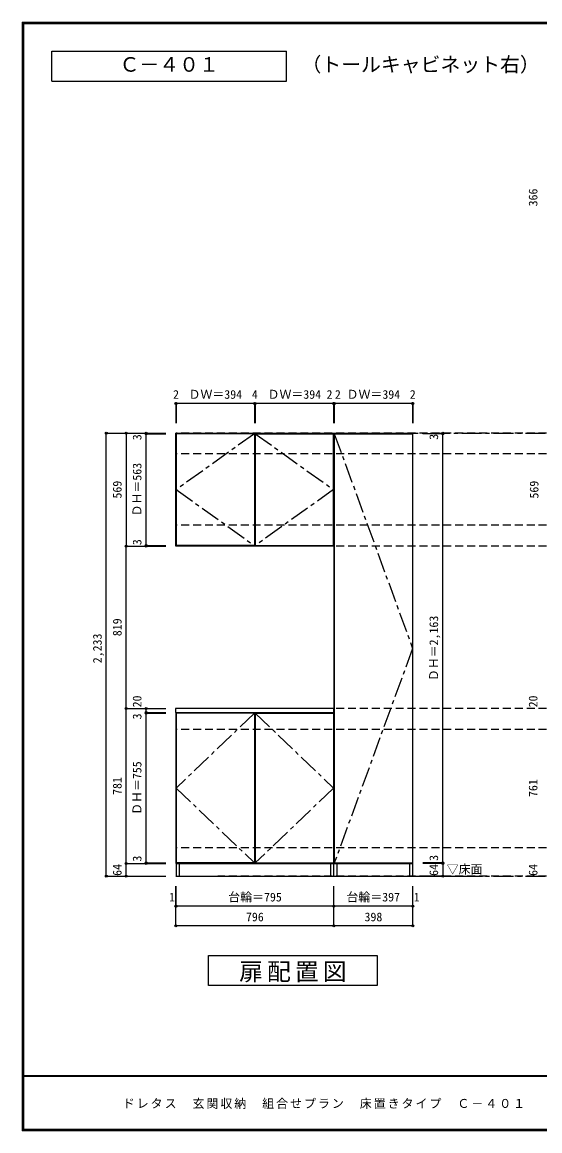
# Model space of a CAD drawing. Units: millimetres at full size, sheet at 1:20. Extents: x -3893 to 3907, y -2871 to 2783.
# Drawn here: x -3893 to -1287, y -2803 to 2783 of the extents above; entities that cross this region are included whole.
import ezdxf
from ezdxf.enums import TextEntityAlignment as Align

# ---------------------------------------------------------------- set-up
doc = ezdxf.new("R2010")
doc.units = ezdxf.units.MM
doc.header["$LTSCALE"] = 20
doc.header["$PDMODE"] = 32
doc.header["$PDSIZE"] = 10
doc.linetypes.add('CHAIN1', pattern=[8, 5, -1, 1, -1])
doc.linetypes.add('DASHED2', pattern=[3, 2, -1])
for name, color, linetype in [('0-1_本体', 2, 'Continuous'), ('0-2_扉', 2, 'Continuous'), ('0-3_扉仕上', 7, 'CHAIN1'), ('0-4_棚', 3, 'Continuous'), ('0-9_', 7, 'Continuous'), ('0-A_文字', 7, 'Continuous'), ('0-B_寸法', 7, 'Continuous'), ('F-1_枠', 6, 'Continuous'), ('F-A_文字', 7, 'Continuous')]:
    doc.layers.add(name, color=color, linetype=linetype)
doc.styles.add('ＭＳ ゴシック', font='')
doc.styles.get('ＭＳ ゴシック').set_extended_font_data('MS Gothic')

msp = doc.modelspace()

# ---------------------------------------------------------------- linework, layer by layer
at = {"layer": '0-1_本体', "color": 7}
for p, q in [((-3119.7, 712.33), (-2323.7, 712.33)), ((-2323.7, 712.33), (-2323.7, -1456.67)), ((-2323.7, 712.33), (-1925.7, 712.33)), ((-1925.7, -1456.67), (-1925.7, 712.33)), ((-3119.7, -695.67), (-3119.7, -1456.67)), ((-3119.7, -1456.67), (-2323.7, -1456.67)), ((-2323.7, -1456.67), (-1925.7, -1456.67))]:
    msp.add_line(p, q, dxfattribs=at)
msp.add_lwpolyline([(-2323.7, 143.33), (-3119.7, 143.33), (-3119.7, 712.33)], dxfattribs=at)
at = {"layer": '0-2_扉', "color": 3}
for p, q in [((-2723.7, 709.33), (-3117.7, 709.33)), ((-3117.7, 709.33), (-3117.7, 146.33)), ((-2723.7, 709.33), (-2723.7, 146.33)), ((-2719.7, 709.33), (-2719.7, 146.33)), ((-2719.7, 709.33), (-2325.7, 709.33)), ((-2325.7, 146.33), (-2325.7, 709.33)), ((-2321.7, 709.33), (-1927.7, 709.33)), ((-2321.7, 709.33), (-2321.7, -1453.67)), ((-1927.7, 709.33), (-1927.7, -1453.67)), ((-2723.7, 146.33), (-3117.7, 146.33)), ((-2719.7, 146.33), (-2325.7, 146.33)), ((-3117.7, -698.67), (-3117.7, -1453.67)), ((-2723.7, -698.67), (-3117.7, -698.67)), ((-2723.7, -698.67), (-2723.7, -1453.67)), ((-2719.7, -698.67), (-2719.7, -1453.67)), ((-2719.7, -698.67), (-2325.7, -698.67)), ((-2325.7, -698.67), (-2325.7, -1453.67)), ((-2723.7, -1453.67), (-3117.7, -1453.67)), ((-2719.7, -1453.67), (-2325.7, -1453.67)), ((-2321.7, -1453.67), (-1927.7, -1453.67))]:
    msp.add_line(p, q, dxfattribs=at)
at = {"layer": '0-3_扉仕上', "linetype": 'Continuous'}
msp.add_line((-3119.7, -1520.67), (-1575.7, -1520.67), dxfattribs=at)
at = {"layer": '0-3_扉仕上'}
for points in [[(-2723.7, 709.33), (-3117.7, 427.83), (-2723.7, 146.33)], [(-2719.7, 709.33), (-2325.7, 427.83), (-2719.7, 146.33)], [(-2321.7, 709.33), (-1927.7, -372.17), (-2321.7, -1453.67)], [(-2723.7, -698.67), (-3117.7, -1076.17), (-2723.7, -1453.67)], [(-2719.7, -698.67), (-2325.7, -1076.17), (-2719.7, -1453.67)]]:
    msp.add_lwpolyline(points, dxfattribs=at)
at = {"layer": '0-4_棚'}
for p, q in [((-3121.7, -675.67), (-3121.7, -695.67)), ((-3121.7, -695.67), (-2323.7, -695.67))]:
    msp.add_line(p, q, dxfattribs=at)
msp.add_lwpolyline([(-2323.7, -695.67), (-2323.7, -675.67), (-3121.7, -675.67)], dxfattribs=at)
at = {"layer": '0-9_'}
for p, q in [((-2323.7, -1456.67), (-3118.7, -1456.67)), ((-3118.7, -1456.67), (-3118.7, -1520.67)), ((-3103.7, -1456.67), (-3103.7, -1520.67)), ((-2338.7, -1520.67), (-2338.7, -1456.67)), ((-2323.7, -1520.67), (-2323.7, -1456.67)), ((-1926.7, -1456.67), (-2323.7, -1456.67)), ((-2308.7, -1456.67), (-2308.7, -1520.67)), ((-1941.7, -1520.67), (-1941.7, -1456.67)), ((-1926.7, -1520.67), (-1926.7, -1456.67)), ((-3118.7, -1520.67), (-2323.7, -1520.67)), ((-2323.7, -1520.67), (-1926.7, -1520.67))]:
    msp.add_line(p, q, dxfattribs=at)
at = {"layer": '0-A_文字', "linetype": 'CHAIN1'}
for p, q in [((-3119.7, 712.33), (3067.4, 712.33)), ((-3119.7, -1520.67), (3067.4, -1520.67))]:
    msp.add_line(p, q, dxfattribs=at)
at = {"layer": '0-A_文字'}
for p, q in [((-2955.93, -2070.67), (-2955.93, -1920.67)), ((-2955.93, -1920.67), (-2105.93, -1920.67)), ((-2105.93, -1920.67), (-2105.93, -2070.67)), ((-2105.93, -2070.67), (-2955.93, -2070.67))]:
    msp.add_line(p, q, dxfattribs=at)
for points in [[(-3743.33, 2486.67), (-3743.33, 2636.67), (-2563.11, 2636.67)], [(-3743.33, 2486.67), (-2563.11, 2486.67), (-2563.11, 2636.67)]]:
    msp.add_lwpolyline(points, dxfattribs=at)
at = {"layer": '0-B_寸法', "color": 4}
for p, q in [((-3117.7, 862.33), (-3119.7, 862.33)), ((-3119.7, 862.33), (-3119.7, 762.33)), ((-2723.7, 862.33), (-3117.7, 862.33)), ((-3117.7, 862.33), (-3117.7, 762.33)), ((-2719.7, 862.33), (-2723.7, 862.33)), ((-2723.7, 862.33), (-2723.7, 762.33)), ((-2325.7, 862.33), (-2719.7, 862.33)), ((-2719.7, 862.33), (-2719.7, 762.33)), ((-2323.7, 862.33), (-2325.7, 862.33)), ((-2325.7, 862.33), (-2325.7, 762.33)), ((-2323.7, 862.33), (-2323.7, 762.33)), ((-2321.7, 862.33), (-2323.7, 862.33)), ((-2321.7, 862.33), (-2321.7, 762.33)), ((-1927.7, 862.33), (-2321.7, 862.33)), ((-1927.7, 862.33), (-1927.7, 762.33)), ((-1925.7, 862.33), (-1927.7, 862.33)), ((-1925.7, 862.33), (-1925.7, 762.33)), ((-3469.7, 712.33), (-3369.7, 712.33)), ((-3469.7, -1520.67), (-3469.7, 712.33)), ((-3369.7, 712.33), (-3169.7, 712.33)), ((-3369.7, 712.33), (-3369.7, 143.33)), ((-3269.7, 709.33), (-3269.7, 712.33)), ((-3269.7, 146.33), (-3269.7, 709.33)), ((-3269.7, 709.33), (-3169.7, 709.33)), ((-1775.7, 709.33), (-1875.7, 709.33)), ((-1775.7, 709.33), (-1775.7, 712.33)), ((-1775.7, -1453.67), (-1775.7, 709.33)), ((-3369.7, 143.33), (-3169.7, 143.33)), ((-3369.7, 143.33), (-3169.7, 143.33)), ((-3369.7, -675.67), (-3369.7, 143.33)), ((-3269.7, 143.33), (-3269.7, 146.33)), ((-3269.7, 146.33), (-3169.7, 146.33)), ((-3369.7, -1456.67), (-3369.7, -675.67)), ((-3369.7, -675.67), (-3169.7, -675.67)), ((-3269.7, -695.67), (-3269.7, -675.67)), ((-3269.7, -695.67), (-3169.7, -695.67)), ((-3269.7, -695.67), (-3169.7, -695.67)), ((-3269.7, -698.67), (-3169.7, -698.67)), ((-3369.7, -1456.67), (-3169.7, -1456.67)), ((-3369.7, -1520.67), (-3369.7, -1456.67)), ((-3369.7, -1456.67), (-3169.7, -1456.67)), ((-3269.7, -1453.67), (-3169.7, -1453.67)), ((-3269.7, -1456.67), (-3269.7, -1453.67)), ((-3269.7, -1456.67), (-3169.7, -1456.67)), ((-1775.7, -1453.67), (-1875.7, -1453.67)), ((-1775.7, -1456.67), (-1875.7, -1456.67)), ((-1775.7, -1456.67), (-1875.7, -1456.67)), ((-1775.7, -1456.67), (-1775.7, -1453.67)), ((-1775.7, -1456.67), (-1775.7, -1520.67)), ((-3469.7, -1520.67), (-3369.7, -1520.67)), ((-3369.7, -1520.67), (-3169.7, -1520.67)), ((-1775.7, -1520.67), (-1875.7, -1520.67)), ((-3119.7, -1670.67), (-3119.7, -1570.67)), ((-3118.7, -1670.67), (-3118.7, -1570.67)), ((-2323.7, -1670.67), (-2323.7, -1570.67)), ((-1926.7, -1670.67), (-1926.7, -1570.67)), ((-1925.7, -1670.67), (-1925.7, -1570.67)), ((-3119.7, -1770.67), (-3119.7, -1670.67)), ((-3118.7, -1670.67), (-3119.7, -1670.67)), ((-2323.7, -1670.67), (-3118.7, -1670.67)), ((-2323.7, -1770.67), (-2323.7, -1670.67)), ((-1926.7, -1670.67), (-2323.7, -1670.67)), ((-1925.7, -1670.67), (-1926.7, -1670.67)), ((-1925.7, -1770.67), (-1925.7, -1670.67)), ((-2323.7, -1770.67), (-3119.7, -1770.67)), ((-1925.7, -1770.67), (-2323.7, -1770.67))]:
    msp.add_line(p, q, dxfattribs=at)
at = {"layer": '0-B_寸法', "color": 4, "linetype": 'DASHED2'}
for p, q in [((3067.4, 712.33), (-3119.7, 712.33)), ((3067.4, 607.33), (-3119.7, 607.33)), ((3067.4, 248.33), (-3119.7, 248.33)), ((3067.4, 143.33), (-3119.7, 143.33)), ((3067.4, -675.67), (-3119.7, -675.67)), ((3067.4, -780.67), (-3119.7, -780.67)), ((3067.4, -1377.67), (-3119.7, -1377.67)), ((3067.4, -1520.67), (-2908.48, -1520.67))]:
    msp.add_line(p, q, dxfattribs=at)
at = {"layer": '0-B_寸法', "color": 4}
msp.add_lwpolyline([(-3269.7, -1453.67), (-3269.7, -698.67), (-3269.7, -695.67)], dxfattribs=at)
at = {"layer": '0-B_寸法'}
for p in [(-3119.7, 862.33), (-3117.7, 862.33), (-2723.7, 862.33), (-2719.7, 862.33), (-2325.7, 862.33), (-2323.7, 862.33), (-2321.7, 862.33), (-1927.7, 862.33), (-1925.7, 862.33), (-3469.7, 712.33), (-3369.7, 712.33), (-3269.7, 712.33), (-3269.7, 709.33), (-1775.7, 712.33), (-1775.7, 709.33), (-3369.7, 143.33), (-3369.7, 143.33), (-3269.7, 146.33), (-3269.7, 143.33), (-3369.7, -675.67), (-3269.7, -675.67), (-3269.7, -695.67), (-3269.7, -695.67), (-3269.7, -698.67), (-3369.7, -1456.67), (-3369.7, -1456.67), (-3269.7, -1453.67), (-3269.7, -1456.67), (-1775.7, -1453.67), (-1775.7, -1456.67), (-1775.7, -1456.67), (-3469.7, -1520.67), (-3369.7, -1520.67), (-1775.7, -1520.67), (-3119.7, -1670.67), (-3118.7, -1670.67), (-2323.7, -1670.67), (-1926.7, -1670.67), (-1925.7, -1670.67), (-3119.7, -1770.67), (-2323.7, -1770.67), (-1925.7, -1770.67)]:
    msp.add_point(p, dxfattribs=at)
at = {"layer": 'F-1_枠'}
for p, q in [((-3893.39, 2783.33), (-3893.39, -2803.33)), ((-3893.39, 2783.33), (3906.61, 2783.33)), ((-3893.39, 2780), (3906.61, 2780)), ((-3893.39, 2776.67), (3906.61, 2776.67)), ((-3890.05, 2783.33), (-3890.05, -2803.33)), ((-3886.72, 2783.33), (-3886.72, -2803.33)), ((3906.61, -2526.67), (-3893.39, -2526.67)), ((3906.61, -2530), (-3893.39, -2530)), ((3906.61, -2796.67), (-3893.39, -2796.67)), ((3906.61, -2800), (-3893.39, -2800)), ((3906.61, -2803.33), (-3893.39, -2803.33))]:
    msp.add_line(p, q, dxfattribs=at)

# ---------------------------------------------------------------- texts
at = {"layer": '0-A_文字', "style": 'ＭＳ ゴシック'}
for s, height, p in [('Ｃ－４０１', 73.31, (-3403.22, 2511.67)), ('（トールキャビネット右）', 73.31, (-2486.99, 2511.67)), ('▽床面', 43.99, (-1755.7, -1520.67))]:
    msp.add_text(s, height=height, dxfattribs=at).set_placement(p, align=Align.BOTTOM_LEFT)
at = {"layer": '0-A_文字', "insert": (-2800.93, -2055.67), "char_height": 87.98, "attachment_point": 7, "style": 'ＭＳ ゴシック'}
msp.add_mtext('\\T1.17;扉配置図', dxfattribs=at)
at = {"layer": '0-B_寸法', "style": 'ＭＳ ゴシック'}
for s, p in [('366', (-1285.7, 1855.06)), ('3', (-3279.7, 676.85)), ('3', (-1785.7, 679.01)), ('ＤＨ＝563', (-3279.7, 292.83)), ('569', (-3379.7, 382.83)), ('569', (-1280.49, 382.83)), ('3', (-3279.7, 147.85)), ('ＤＨ＝2,163', (-1785.7, -537.17)), ('819', (-3379.7, -310.67)), ('2,233', (-3479.7, -447.17)), ('20', (-3279.7, -669.47)), ('20', (-1285.7, -669.47)), ('3', (-3279.7, -730.1)), ('ＤＨ＝755', (-3279.7, -1211.17)), ('781', (-3379.7, -1110.67)), ('761', (-1285.7, -1121.17)), ('3', (-3279.7, -1446.76)), ('3', (-1785.7, -1443.09)), ('64', (-3379.7, -1518.67)), ('64', (-1785.7, -1518.67)), ('64', (-1285.7, -1518.67))]:
    msp.add_text(s, height=43.99, rotation=90, dxfattribs=at).set_placement(p, align=Align.BOTTOM_LEFT)
for s, p in [('2', (-3133.7, 872.33)), ('ＤＷ＝394', (-3055.7, 872.33)), ('4', (-2736.7, 872.33)), ('ＤＷ＝394', (-2657.7, 872.33)), ('2', (-2360.7, 872.33)), ('2', (-2318.7, 872.33)), ('ＤＷ＝394', (-2259.7, 872.33)), ('2', (-1941.7, 872.33)), ('1', (-3153.7, -1660.67)), ('台輪＝795', (-2855.7, -1660.67)), ('台輪＝397', (-2260.7, -1660.67)), ('1', (-1921.7, -1660.67)), ('796', (-2766.7, -1760.67)), ('398', (-2169.7, -1760.67))]:
    msp.add_text(s, height=43.99, dxfattribs=at).set_placement(p, align=Align.BOTTOM_LEFT)
at = {"layer": 'F-A_文字', "insert": (-3386.72, -2693.33), "char_height": 43.99, "attachment_point": 7, "style": 'ＭＳ ゴシック'}
msp.add_mtext('\\T1.17;ドレタス\u3000玄関収納\u3000組合せプラン\u3000床置きタイプ\u3000Ｃ－４０１', dxfattribs=at)

doc.saveas('drawing.dxf')
